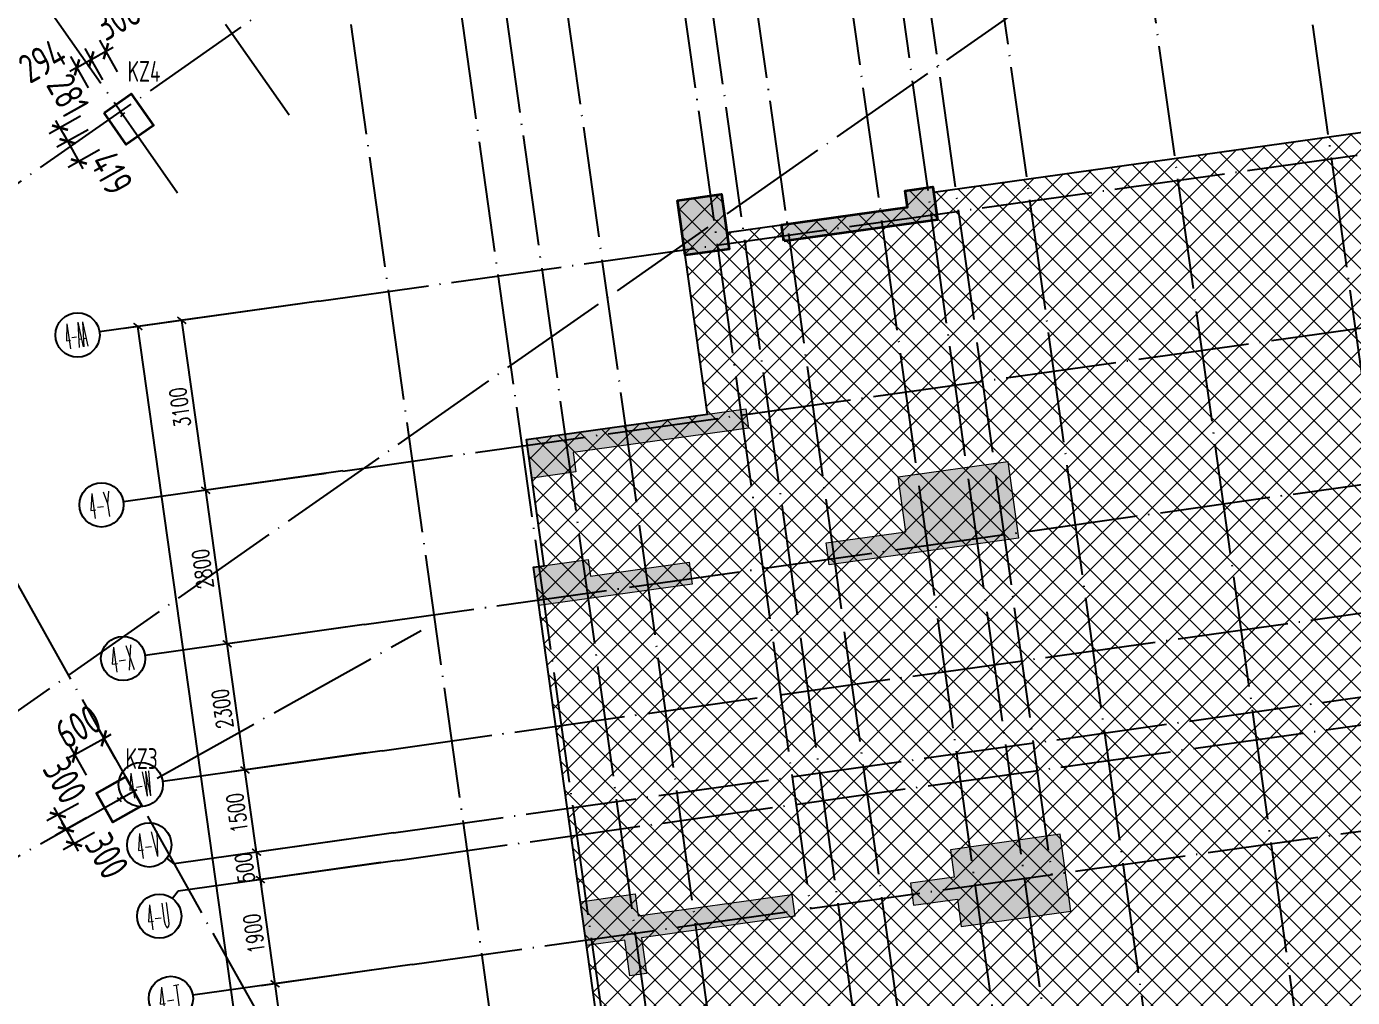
# Model space of a CAD drawing. Header units: millimetres. Extents: x 1089227 to 13101469, y 618865 to 10240562.
# Drawn here: x 1697552 to 1721502, y 4826936 to 4844473 of the extents above; entities that cross this region are included whole.
import ezdxf
from ezdxf.enums import TextEntityAlignment as Align

# ---------------------------------------------------------------- set-up
doc = ezdxf.new("R2010")
doc.units = ezdxf.units.MM
doc.header["$LTSCALE"] = 1000
doc.header["$PDMODE"] = 3
doc.header["$PDSIZE"] = 200
doc.linetypes.add('DOTE', pattern=[2.42, 2, -0.2, 0.02, -0.2])
doc.layers.get('0').update_dxf_attribs({"linetype": 'CONTINUOUS'})
doc.layers.get('Defpoints').update_dxf_attribs({"linetype": 'CONTINUOUS'})
for name, color, linetype in [('AXIS', 3, 'CONTINUOUS'), ('AXIS_TEXT', 7, 'CONTINUOUS'), ('C-H', 8, 'CONTINUOUS'), ('COLU_DIM', 3, 'CONTINUOUS'), ('COLU_NUM', 7, 'CONTINUOUS'), ('DOTE', 1, 'DOTE'), ('S-EDGE', 210, 'CONTINUOUS'), ('TK-TEXT', 7, 'CONTINUOUS'), ('单形心', 4, 'CONTINUOUS'), ('辅助', 7, 'CONTINUOUS')]:
    doc.layers.add(name, color=color, linetype=linetype)
for name, color, linetype, lineweight in [('S-COLU', 30, 'CONTINUOUS', 0), ('S-SLAB-HATCH', 73, 'CONTINUOUS', 0), ('S-WALL', 31, 'CONTINUOUS', 0)]:
    doc.layers.add(name, color=color, linetype=linetype, lineweight=lineweight)
doc.layers.add('TK-MEMO', color=8, linetype='CONTINUOUS', plot=False)
doc.styles.add('_TCH_AXIS', font='COMPLEX', dxfattribs={"bigfont": 'AllInOneBig.shx'})
doc.styles.add('_TCH_DIM_T3', font='SIMPLEX', dxfattribs={"width": 0.705882, "bigfont": 'AllInOneBig.shx'})
doc.styles.add('COMPLEX', font='COMPLEX', dxfattribs={"bigfont": 'AllInOneBig.shx'})
doc.styles.add('SADITK', font='sadixcsg.shx', dxfattribs={"bigfont": 'AllInOneBig.shx'})
doc.styles.add('SADITK-SX', font='simfang.ttf', dxfattribs={"width": 0.7})
doc.styles.add('TSSD_Dimension', font='tssdeng.shx', dxfattribs={"width": 0.75, "bigfont": 'Hztxt.shx'})
doc.styles.add('TSSD_Label', font='Tssdeng.shx', dxfattribs={"width": 0.7, "bigfont": 'hztxt.shx'})
doc.dimstyles.new('_TCH_ARCH-100', dxfattribs={"dimscale": 100, "dimtxt": 2.975, "dimasz": 1, "dimexe": 2.5, "dimexo": 3, "dimgap": 1, "dimtad": 1, "dimdec": 0, "dimzin": 0, "dimdsep": 46, "dimtxsty": '_TCH_DIM_T3', "dimblk": 'ARCHTICK', "dimcen": 0.09, "dimclrt": 7, "dimazin": 2, "dimtfac": 1, "dimtdec": 0, "dimtix": 1, "dimtmove": 2, "dimatfit": 3, "dimfxl": 0, "dimtolj": 1, "dimtzin": 0, "dimarcsym": 0})
doc.dimstyles.new('TSSD_150_150', dxfattribs={"dimtxt": 525, "dimasz": 150, "dimexe": 225, "dimexo": 375, "dimgap": 150, "dimtad": 1, "dimdec": 0, "dimzin": 0, "dimdsep": 46, "dimtxsty": 'TSSD_Dimension', "dimblk": 'ARCHTICK', "dimblk1": 'ARCHTICK', "dimblk2": 'ARCHTICK', "dimcen": 0, "dimdle": 150, "dimclrt": 7, "dimadec": 0, "dimazin": 0, "dimtfac": 1, "dimtdec": 0, "dimtix": 1, "dimtmove": 2, "dimatfit": 3, "dimfxl": 0, "dimtolj": 1, "dimtzin": 0, "dimarcsym": 0})

# ---------------------------------------------------------------- blocks, each defined once
blk = doc.blocks.new('template_31-施工图_A0_A0_1.0000_3fa9c08c64a9101061c9a26412af947e', base_point=(-1189, 0))
at = {"layer": 'TK-MEMO', "style": 'SADITK', "width": 0.8}
for s, p in [('白色文字：不编辑时不打印，请勿超出所在区域。否则可能引起签章识别问题', (-1190.26, 919.14)), ('同一行需多名人员签字时，印刷体签名：1.同一行人名在同一单元中（图框、同个参照或块），若分多个，签字将出错；', (-1190.26, 882.09))]:
    blk.add_text(s, height=28.5, dxfattribs=at).set_placement(p, align=Align.BOTTOM_LEFT)
at = {"layer": 'TK-TEXT', "style": 'SADITK-SX', "width": 0.7}
for tag, p in [('市政会签', (-1176, 381.5)), ('园林会签', (-1176, 343.5)), ('幕墙会签', (-1176, 305.5)), ('装饰会签', (-1176, 267.5)), ('燃气会签', (-1176, 229.5)), ('暖通会签', (-1176, 191.5)), ('电气会签', (-1176, 153.5)), ('给排水会签', (-1176, 115.5)), ('结构会签', (-1176, 77.5)), ('建筑会签', (-1176, 39.5))]:
    blk.add_attdef(tag, text='', height=4, rotation=90, dxfattribs=at).set_placement(p, align=Align.MIDDLE_CENTER)
for tag, height, p in [('专业审定', 4, (1134.75, 268)), ('专业审核', 4, (1134.75, 248)), ('项目负责1', 4, (1134.75, 238)), ('项目负责2', 4, (1134.75, 228)), ('专业负责1', 4, (1134.75, 218)), ('专业负责2', 4, (1134.75, 208)), ('专业校对', 4, (1134.75, 198)), ('专业设计', 4, (1134.75, 188)), ('方案设计', 4, (1134.75, 178)), ('专业制图', 4, (1134.75, 168)), ('建设单位_001', 4, (1148.5, 140)), ('建设地点_001', 4, (1148.5, 124)), ('工程名称_001', 4, (1148.5, 106)), ('子项名称_001', 4, (1148.5, 86)), ('图纸名称_001', 4, (1148.5, 66)), ('版次', 4, (1129.5, 53)), ('日期', 4, (1165, 53)), ('图别', 4, (1129.5, 43)), ('图号', 4, (1165, 43)), ('合同号', 4, (1136, 30)), ('项目编号1', 2, (1114.06, 13.58)), ('阶段编号1', 2, (1132.25, 13.75)), ('子项编号1', 2, (1144.75, 13.75))]:
    blk.add_attdef(tag, text='', height=height, dxfattribs=at).set_placement(p, align=Align.MIDDLE_CENTER)
blk = doc.blocks.new('_AXISO')
blk.add_circle((0, 0), 0.5)
at = {"layer": 'AXIS_TEXT', "style": 'COMPLEX', "width": 1.041667}
blk.add_attdef('A', text='', height=0.56, dxfattribs=at).set_placement((-0.25, -0.28), (0.25, -0.28), align=Align.FIT)
blk = doc.blocks.new('_ArchTick')
at = {"color": 0, "linetype": 'ByBlock', "const_width": 0.3}
blk.add_lwpolyline([(-0.71, -0.71), (0.71, 0.71)], dxfattribs=at)
blk = doc.blocks.new('*D45')
at = {"layer": 'AXIS', "color": 0, "lineweight": -2, "transparency": 16777216}
for p, q in [((-1568, 35500), (-4818, 35500)), ((-4568, -1000), (-4568, 35500)), ((-1568, -1000), (-4818, -1000))]:
    blk.add_line(p, q, dxfattribs=at)
at = {"layer": 'Defpoints', "color": 0, "transparency": 16777216}
for p in [(-4568, 35500), (-1268, 35500), (-1268, -1000)]:
    blk.add_point(p, dxfattribs=at)
at = {"layer": 'AXIS', "color": 0, "linetype": 'ByBlock', "lineweight": -2, "transparency": 16777216, "xscale": 100, "yscale": 100, "zscale": 100}
for p, rotation in [((-4568, 35500), 90), ((-4568, -1000), 270)]:
    blk.add_blockref('_ArchTick', p, dxfattribs=dict(at, rotation=rotation))
at = {"layer": 'AXIS', "color": 7, "transparency": 16777216, "insert": (-4817, 17250), "char_height": 297.5, "attachment_point": 5, "rotation": 90, "style": '_TCH_DIM_T3'}
blk.add_mtext('\\A1;36500', dxfattribs=at)
blk = doc.blocks.new('*D62')
at = {"layer": 'AXIS', "color": 0, "lineweight": -2, "transparency": 16777216}
for p, q in [((-1568, 23400), (-4018, 23400)), ((-3768, 19600), (-3768, 23400)), ((-1568, 19600), (-4018, 19600))]:
    blk.add_line(p, q, dxfattribs=at)
at = {"layer": 'Defpoints', "color": 0, "transparency": 16777216}
for p in [(-3768, 23400), (-1268, 23400), (-1268, 19600)]:
    blk.add_point(p, dxfattribs=at)
at = {"layer": 'AXIS', "color": 0, "linetype": 'ByBlock', "lineweight": -2, "transparency": 16777216, "xscale": 100, "yscale": 100, "zscale": 100}
for p, rotation in [((-3768, 23400), 90), ((-3768, 19600), 270)]:
    blk.add_blockref('_ArchTick', p, dxfattribs=dict(at, rotation=rotation))
at = {"layer": 'AXIS', "color": 7, "transparency": 16777216, "insert": (-4017, 21500), "char_height": 297.5, "attachment_point": 5, "rotation": 90, "style": '_TCH_DIM_T3'}
blk.add_mtext('\\A1;3800', dxfattribs=at)
blk = doc.blocks.new('*D63')
at = {"layer": 'AXIS', "color": 0, "lineweight": -2, "transparency": 16777216}
for p, q in [((-1568, 25300), (-4018, 25300)), ((-3768, 23400), (-3768, 25300)), ((-1568, 23400), (-4018, 23400))]:
    blk.add_line(p, q, dxfattribs=at)
at = {"layer": 'Defpoints', "color": 0, "transparency": 16777216}
for p in [(-3768, 25300), (-1268, 25300), (-1268, 23400)]:
    blk.add_point(p, dxfattribs=at)
at = {"layer": 'AXIS', "color": 0, "linetype": 'ByBlock', "lineweight": -2, "transparency": 16777216, "xscale": 100, "yscale": 100, "zscale": 100}
for p, rotation in [((-3768, 25300), 90), ((-3768, 23400), 270)]:
    blk.add_blockref('_ArchTick', p, dxfattribs=dict(at, rotation=rotation))
at = {"layer": 'AXIS', "color": 7, "transparency": 16777216, "insert": (-4017, 24350), "char_height": 297.5, "attachment_point": 5, "rotation": 90, "style": '_TCH_DIM_T3'}
blk.add_mtext('\\A1;1900', dxfattribs=at)
blk = doc.blocks.new('*D64')
at = {"layer": 'AXIS', "color": 0, "lineweight": -2, "transparency": 16777216}
for p, q in [((-3768, 25800), (-3768, 25900)), ((-1568, 25800), (-4018, 25800)), ((-3768, 25300), (-3768, 25800)), ((-1568, 25300), (-4018, 25300)), ((-3768, 25300), (-3768, 25200))]:
    blk.add_line(p, q, dxfattribs=at)
at = {"layer": 'Defpoints', "color": 0, "transparency": 16777216}
for p in [(-3768, 25800), (-1268, 25800), (-1268, 25300)]:
    blk.add_point(p, dxfattribs=at)
at = {"layer": 'AXIS', "color": 0, "linetype": 'ByBlock', "lineweight": -2, "transparency": 16777216, "xscale": 100, "yscale": 100, "zscale": 100}
for p, rotation in [((-3768, 25800), 270), ((-3768, 25300), 90)]:
    blk.add_blockref('_ArchTick', p, dxfattribs=dict(at, rotation=rotation))
at = {"layer": 'AXIS', "color": 7, "transparency": 16777216, "insert": (-4017, 25550), "char_height": 297.5, "attachment_point": 5, "rotation": 90, "style": '_TCH_DIM_T3'}
blk.add_mtext('\\A1;500', dxfattribs=at)
blk = doc.blocks.new('*D65')
at = {"layer": 'AXIS', "color": 0, "lineweight": -2, "transparency": 16777216}
for p, q in [((-1568, 27300), (-4018, 27300)), ((-3768, 25800), (-3768, 27300)), ((-1568, 25800), (-4018, 25800))]:
    blk.add_line(p, q, dxfattribs=at)
at = {"layer": 'Defpoints', "color": 0, "transparency": 16777216}
for p in [(-3768, 27300), (-1268, 27300), (-1268, 25800)]:
    blk.add_point(p, dxfattribs=at)
at = {"layer": 'AXIS', "color": 0, "linetype": 'ByBlock', "lineweight": -2, "transparency": 16777216, "xscale": 100, "yscale": 100, "zscale": 100}
for p, rotation in [((-3768, 27300), 90), ((-3768, 25800), 270)]:
    blk.add_blockref('_ArchTick', p, dxfattribs=dict(at, rotation=rotation))
at = {"layer": 'AXIS', "color": 7, "transparency": 16777216, "insert": (-4017, 26550), "char_height": 297.5, "attachment_point": 5, "rotation": 90, "style": '_TCH_DIM_T3'}
blk.add_mtext('\\A1;1500', dxfattribs=at)
blk = doc.blocks.new('*D66')
at = {"layer": 'AXIS', "color": 0, "lineweight": -2, "transparency": 16777216}
for p, q in [((-1568, 29600), (-4018, 29600)), ((-3768, 27300), (-3768, 29600)), ((-1568, 27300), (-4018, 27300))]:
    blk.add_line(p, q, dxfattribs=at)
at = {"layer": 'Defpoints', "color": 0, "transparency": 16777216}
for p in [(-3768, 29600), (-1268, 29600), (-1268, 27300)]:
    blk.add_point(p, dxfattribs=at)
at = {"layer": 'AXIS', "color": 0, "linetype": 'ByBlock', "lineweight": -2, "transparency": 16777216, "xscale": 100, "yscale": 100, "zscale": 100}
for p, rotation in [((-3768, 29600), 90), ((-3768, 27300), 270)]:
    blk.add_blockref('_ArchTick', p, dxfattribs=dict(at, rotation=rotation))
at = {"layer": 'AXIS', "color": 7, "transparency": 16777216, "insert": (-4017, 28450), "char_height": 297.5, "attachment_point": 5, "rotation": 90, "style": '_TCH_DIM_T3'}
blk.add_mtext('\\A1;2300', dxfattribs=at)
blk = doc.blocks.new('*D67')
at = {"layer": 'AXIS', "color": 0, "lineweight": -2, "transparency": 16777216}
for p, q in [((-1568, 32400), (-4018, 32400)), ((-3768, 29600), (-3768, 32400)), ((-1568, 29600), (-4018, 29600))]:
    blk.add_line(p, q, dxfattribs=at)
at = {"layer": 'Defpoints', "color": 0, "transparency": 16777216}
for p in [(-3768, 32400), (-1268, 32400), (-1268, 29600)]:
    blk.add_point(p, dxfattribs=at)
at = {"layer": 'AXIS', "color": 0, "linetype": 'ByBlock', "lineweight": -2, "transparency": 16777216, "xscale": 100, "yscale": 100, "zscale": 100}
for p, rotation in [((-3768, 32400), 90), ((-3768, 29600), 270)]:
    blk.add_blockref('_ArchTick', p, dxfattribs=dict(at, rotation=rotation))
at = {"layer": 'AXIS', "color": 7, "transparency": 16777216, "insert": (-4017, 31000), "char_height": 297.5, "attachment_point": 5, "rotation": 90, "style": '_TCH_DIM_T3'}
blk.add_mtext('\\A1;2800', dxfattribs=at)
blk = doc.blocks.new('*D68')
at = {"layer": 'AXIS', "color": 0, "lineweight": -2, "transparency": 16777216}
for p, q in [((-1568, 35500), (-4018, 35500)), ((-3768, 32400), (-3768, 35500)), ((-1568, 32400), (-4018, 32400))]:
    blk.add_line(p, q, dxfattribs=at)
at = {"layer": 'Defpoints', "color": 0, "transparency": 16777216}
for p in [(-3768, 35500), (-1268, 35500), (-1268, 32400)]:
    blk.add_point(p, dxfattribs=at)
at = {"layer": 'AXIS', "color": 0, "linetype": 'ByBlock', "lineweight": -2, "transparency": 16777216, "xscale": 100, "yscale": 100, "zscale": 100}
for p, rotation in [((-3768, 35500), 90), ((-3768, 32400), 270)]:
    blk.add_blockref('_ArchTick', p, dxfattribs=dict(at, rotation=rotation))
at = {"layer": 'AXIS', "color": 7, "transparency": 16777216, "insert": (-4017, 33950), "char_height": 297.5, "attachment_point": 5, "rotation": 90, "style": '_TCH_DIM_T3'}
blk.add_mtext('\\A1;3100', dxfattribs=at)
blk = doc.blocks.new('裙房轴网260428')
at = {"layer": 'DOTE', "color": 16, "linetype": 'DOTE'}
for p, q in [((-221469.5, 4219.8), (-44175.6, 128386.9)), ((-216995, -2169.2), (-151549, 43665.7)), ((-199140.4, 17660.4), (-204475.3, 25278)), ((-201155.4, 16249.2), (-206490.3, 23866.8)), ((-209975.5, 19777.9), (-170146.2, -51357.7)), ((-216303.5, -2591.8), (-196756.1, 8352.9))]:
    blk.add_line(p, q, dxfattribs=at)
blk = doc.blocks.new('A$C6E8A2456')
at = {"layer": 'S-SLAB-HATCH'}
h = blk.add_hatch(dxfattribs=at)
h.set_pattern_fill('ANSI37', color=251, scale=200)
h.set_pattern_definition([(45, (-2451873.96, 1550581.15), (-224.506403, 224.506403), []), (135, (-2451873.96, 1550581.15), (-224.506403, -224.506403), [])])
h.paths.add_polyline_path([(1, 0), (516, -3664), (3783, -3205), (4145, -5779), (4343, -5751), (5164, -11594), (5164, -11594), (5386, -13179), (4793, -13262), (5197, -16134), (5197, -16134), (5266, -16629), (5068, -16657), (5674, -20965), (5785, -21757), (6126, -24183), (6324, -24155), (6978, -28809), (9701, -28426), (10091, -31199), (9101, -31338), (8989, -30546), (7405, -30767), (6117, -30950), (6827, -36000), (2717, -36578), (2745, -36776), (2151, -36859), (2123, -36661), (-2927, -37371), (-2690, -39055), (-5909, -39507), (-6145, -37823), (-10948, -38498), (-10851, -39192), (-11544, -39289), (-11572, -39091), (-16821, -39829), (-16932, -39036), (-16685, -39002), (-17269, -34842), (-19992, -35225), (-19922, -35720), (-20912, -35859), (-21393, -32443), (-19214, -32137), (-20821, -20699), (-21019, -20727), (-22607, -9438), (-22409, -9410), (-22728, -7133), (-19460, -6673), (-20003, -2811), (-19211, -2700), (-19113, -3393), (-15846, -2934), (-15888, -2637), (-15393, -2567), (-15378, -2666), (-4486, -1137), (-4500, -1036), (-4005, -967), (-3984, -1115), (-715, -656), (-792, -111)])
at = {"layer": 'S-EDGE'}
blk.add_lwpolyline([(-21019, -20727), (-22607, -9438), (-22409, -9410), (-22728, -7133), (-19460, -6673), (-20003, -2811), (-19211, -2700), (-19113, -3393), (-15846, -2934), (-15888, -2637), (-15393, -2567), (-15378, -2666), (-4486, -1137)], dxfattribs=at)
blk = doc.blocks.new('QZ-TL-0808')
at = {"layer": 'C-H'}
for points in [[(-150271, -80382), (-150313, -80085), (-148036, -79765), (-148078, -79468), (-147582, -79398), (-147499, -79992)], [(-152193, -79642), (-151401, -79531), (-151262, -80521), (-152054, -80632)], [(-154821, -84657), (-154918, -83964), (-150957, -83407), (-150909, -83754), (-154077, -84199), (-154029, -84545)], [(-149506, -85828), (-148070, -85627), (-148210, -84636), (-146229, -84358), (-146034, -85744), (-149451, -86225)], [(-154699, -86962), (-154796, -86269), (-153806, -86130), (-153764, -86427), (-151982, -86176), (-151926, -86573)], [(-147930, -92373), (-147138, -92261), (-147068, -92757), (-145088, -92478), (-145283, -91092), (-147263, -91370), (-147194, -91865), (-147986, -91977)], [(-150073, -92573), (-150129, -92177), (-152901, -92567), (-152957, -92170), (-153947, -92310), (-153836, -93102), (-153143, -93004), (-153052, -93648), (-152755, -93606), (-152846, -92963)]]:
    blk.add_hatch(color=256, dxfattribs=at).paths.add_polyline_path(points)
at = {"layer": 'S-WALL', "lineweight": 35}
for points in [[(-150271, -80382), (-150313, -80085), (-148036, -79765), (-148078, -79468), (-147582, -79398), (-147499, -79992)], [(-152193, -79642), (-151401, -79531), (-151262, -80521), (-152054, -80632)]]:
    blk.add_lwpolyline(points, close=True, dxfattribs=at)
at = {"layer": 'S-WALL'}
blk.add_lwpolyline([(-154821, -84657), (-154918, -83964), (-150957, -83407), (-150909, -83754), (-154077, -84199), (-154029, -84545)], close=True, dxfattribs=at)
for points in [[(-149506, -85828), (-148070, -85627), (-148210, -84636), (-146229, -84358), (-146034, -85744), (-149451, -86225), (-149506, -85828)], [(-154699, -86962), (-154796, -86269), (-153806, -86130), (-153764, -86427), (-151982, -86176), (-151926, -86573), (-154699, -86962)], [(-147930, -92373), (-147138, -92261), (-147068, -92757), (-145088, -92478), (-145283, -91092), (-147263, -91370), (-147194, -91865), (-147986, -91977), (-147930, -92373)], [(-153947, -92310), (-152957, -92170), (-152901, -92567), (-150129, -92177), (-150073, -92573), (-152846, -92963), (-152755, -93606), (-153052, -93648), (-153143, -93004), (-153836, -93102), (-153947, -92310)]]:
    blk.add_lwpolyline(points, dxfattribs=at)
blk = doc.blocks.new('BANWANG_XINGXIN')
at = {"color": 0}
for points in [[(0.71, 0.71), (-0.71, -0.71)], [(-0.71, 0.71), (0.71, -0.71)]]:
    blk.add_lwpolyline(points, dxfattribs=at)
blk = doc.blocks.new('*D1280')
at = {"layer": 'COLU_DIM', "color": 0, "lineweight": -2, "transparency": 16777216}
for p, q in [((1699156, 4831245), (1698838, 4831813)), ((1698425, 4831323), (1698948, 4831616)), ((1698948, 4831616), (1699079, 4831690)), ((1698632, 4830952), (1698315, 4831519)), ((1698425, 4831323), (1698294, 4831250))]:
    blk.add_line(p, q, dxfattribs=at)
at = {"layer": 'Defpoints', "color": 0, "transparency": 16777216}
for p in [(1698948, 4831616), (1699339, 4830918), (1698815, 4830625)]:
    blk.add_point(p, dxfattribs=at)
at = {"layer": 'COLU_DIM', "color": 0, "lineweight": -2, "transparency": 16777216, "xscale": 150, "yscale": 150, "zscale": 150}
for p, rotation in [((1698948, 4831616), 209.2447399125413), ((1698425, 4831323), 29.24473991254137)]:
    blk.add_blockref('_ArchTick', p, dxfattribs=dict(at, rotation=rotation))
at = {"layer": 'COLU_DIM', "color": 7, "transparency": 16777216, "insert": (1698485, 4831830), "char_height": 525, "attachment_point": 5, "rotation": 29.2447, "style": 'TSSD_Dimension'}
blk.add_mtext('\\A1;600', dxfattribs=at)
blk = doc.blocks.new('*D1281')
at = {"layer": 'COLU_DIM', "color": 0, "lineweight": -2, "transparency": 16777216}
for p, q in [((1698488, 4830442), (1697921, 4830124)), ((1698044, 4830365), (1698337, 4829842)), ((1698635, 4830180), (1698068, 4829863))]:
    blk.add_line(p, q, dxfattribs=at)
at = {"layer": 'Defpoints', "color": 0, "transparency": 16777216}
for p in [(1698815, 4830625), (1698962, 4830363), (1698264, 4829973)]:
    blk.add_point(p, dxfattribs=at)
at = {"layer": 'COLU_DIM', "color": 0, "lineweight": -2, "transparency": 16777216, "xscale": 150, "yscale": 150, "zscale": 150}
for p, rotation in [((1698117, 4830234), 119.2447398762271), ((1698264, 4829973), 299.2447398762271)]:
    blk.add_blockref('_ArchTick', p, dxfattribs=dict(at, rotation=rotation))
at = {"layer": 'COLU_DIM', "color": 7, "transparency": 16777216, "insert": (1698243, 4830854), "char_height": 525, "attachment_point": 5, "rotation": 299.2447, "style": 'TSSD_Dimension'}
blk.add_mtext('\\A1;300', dxfattribs=at)
blk = doc.blocks.new('*D1282')
at = {"layer": 'COLU_DIM', "color": 0, "lineweight": -2, "transparency": 16777216}
for p, q in [((1698635, 4830180), (1698068, 4829863)), ((1698264, 4829973), (1698191, 4830103)), ((1698781, 4829918), (1698214, 4829601)), ((1698264, 4829973), (1698411, 4829711)), ((1698411, 4829711), (1698484, 4829580))]:
    blk.add_line(p, q, dxfattribs=at)
at = {"layer": 'Defpoints', "color": 0, "transparency": 16777216}
for p in [(1698962, 4830363), (1699109, 4830102), (1698411, 4829711)]:
    blk.add_point(p, dxfattribs=at)
at = {"layer": 'COLU_DIM', "color": 0, "lineweight": -2, "transparency": 16777216, "xscale": 150, "yscale": 150, "zscale": 150}
for p, rotation in [((1698264, 4829973), 299.2447398762271), ((1698411, 4829711), 119.2447398762271)]:
    blk.add_blockref('_ArchTick', p, dxfattribs=dict(at, rotation=rotation))
at = {"layer": 'COLU_DIM', "color": 7, "transparency": 16777216, "insert": (1699004, 4829494), "char_height": 525, "attachment_point": 5, "rotation": 299.2447, "style": 'TSSD_Dimension'}
blk.add_mtext('\\A1;300', dxfattribs=at)
blk = doc.blocks.new('*D1310')
at = {"layer": 'COLU_DIM', "color": 0, "lineweight": -2, "transparency": 16777216}
for p, q in [((1698927, 4843508), (1698610, 4844075)), ((1698671, 4843364), (1698353, 4843931)), ((1698463, 4843735), (1698720, 4843879)), ((1698720, 4843879), (1698851, 4843952)), ((1698463, 4843735), (1698332, 4843662))]:
    blk.add_line(p, q, dxfattribs=at)
at = {"layer": 'Defpoints', "color": 0, "transparency": 16777216}
for p in [(1698720, 4843879), (1699110, 4843181), (1698854, 4843037)]:
    blk.add_point(p, dxfattribs=at)
at = {"layer": 'COLU_DIM', "color": 0, "lineweight": -2, "transparency": 16777216, "xscale": 150, "yscale": 150, "zscale": 150}
for p, rotation in [((1698720, 4843879), 209.2447278163927), ((1698463, 4843735), 29.24472781639273)]:
    blk.add_blockref('_ArchTick', p, dxfattribs=dict(at, rotation=rotation))
at = {"layer": 'COLU_DIM', "color": 7, "transparency": 16777216, "insert": (1697837, 4843857), "char_height": 525, "attachment_point": 5, "rotation": 29.2447, "style": 'TSSD_Dimension'}
blk.add_mtext('\\A1;294', dxfattribs=at)
blk = doc.blocks.new('*D1311')
at = {"layer": 'COLU_DIM', "color": 0, "lineweight": -2, "transparency": 16777216}
for p, q in [((1698589, 4843805), (1699117, 4844101)), ((1698927, 4843508), (1698610, 4844075)), ((1699194, 4843657), (1698876, 4844224))]:
    blk.add_line(p, q, dxfattribs=at)
at = {"layer": 'Defpoints', "color": 0, "transparency": 16777216}
for p in [(1698986, 4844028), (1699377, 4843330), (1699110, 4843181)]:
    blk.add_point(p, dxfattribs=at)
at = {"layer": 'COLU_DIM', "color": 0, "lineweight": -2, "transparency": 16777216, "xscale": 150, "yscale": 150, "zscale": 150}
for p, rotation in [((1698720, 4843879), 209.2447278163927), ((1698986, 4844028), 29.24472781639269)]:
    blk.add_blockref('_ArchTick', p, dxfattribs=dict(at, rotation=rotation))
at = {"layer": 'COLU_DIM', "color": 7, "transparency": 16777216, "insert": (1699196, 4844618), "char_height": 525, "attachment_point": 5, "rotation": 29.2447, "style": 'TSSD_Dimension'}
blk.add_mtext('\\A1;306', dxfattribs=at)
blk = doc.blocks.new('*D1312')
at = {"layer": 'COLU_DIM', "color": 0, "lineweight": -2, "transparency": 16777216}
for p, q in [((1698527, 4842854), (1697959, 4842536)), ((1698156, 4842646), (1698082, 4842777)), ((1698664, 4842608), (1698097, 4842291)), ((1698156, 4842646), (1698293, 4842401)), ((1698293, 4842401), (1698366, 4842270))]:
    blk.add_line(p, q, dxfattribs=at)
at = {"layer": 'Defpoints', "color": 0, "transparency": 16777216}
for p in [(1698854, 4843037), (1698991, 4842792), (1698293, 4842401)]:
    blk.add_point(p, dxfattribs=at)
at = {"layer": 'COLU_DIM', "color": 0, "lineweight": -2, "transparency": 16777216, "xscale": 150, "yscale": 150, "zscale": 150}
for p, rotation in [((1698156, 4842646), 299.2447278364138), ((1698293, 4842401), 119.2447278364138)]:
    blk.add_blockref('_ArchTick', p, dxfattribs=dict(at, rotation=rotation))
at = {"layer": 'COLU_DIM', "color": 7, "transparency": 16777216, "insert": (1698300, 4843232), "char_height": 525, "attachment_point": 5, "rotation": 299.2447, "style": 'TSSD_Dimension'}
blk.add_mtext('\\A1;281', dxfattribs=at)
blk = doc.blocks.new('*D1313')
at = {"layer": 'COLU_DIM', "color": 0, "lineweight": -2, "transparency": 16777216}
for p, q in [((1698664, 4842608), (1698097, 4842291)), ((1698220, 4842532), (1698571, 4841904)), ((1698868, 4842243), (1698301, 4841925))]:
    blk.add_line(p, q, dxfattribs=at)
at = {"layer": 'Defpoints', "color": 0, "transparency": 16777216}
for p in [(1698991, 4842792), (1699196, 4842426), (1698498, 4842035)]:
    blk.add_point(p, dxfattribs=at)
at = {"layer": 'COLU_DIM', "color": 0, "lineweight": -2, "transparency": 16777216, "xscale": 150, "yscale": 150, "zscale": 150}
for p, rotation in [((1698293, 4842401), 119.2447278364138), ((1698498, 4842035), 299.2447278364138)]:
    blk.add_blockref('_ArchTick', p, dxfattribs=dict(at, rotation=rotation))
at = {"layer": 'COLU_DIM', "color": 7, "transparency": 16777216, "insert": (1699088, 4841826), "char_height": 525, "attachment_point": 5, "rotation": 299.2447, "style": 'TSSD_Dimension'}
blk.add_mtext('\\A1;419', dxfattribs=at)
blk = doc.blocks.new('52+', base_point=(0, -1000))
at = {"layer": 'AXIS'}
for p, q in [((-1268, 35500), (-5268, 35500)), ((-1268, 32401.8), (-5268, 32401.8)), ((-1268, 29600), (-5268, 29600)), ((-1268, 27300), (-5268, 27300)), ((-5268, 25800), (-5385.2, 25917.2)), ((-1268, 25800), (-5268, 25800)), ((-5268, 25300), (-5385.2, 25182.8)), ((-1268, 25300), (-5268, 25300)), ((-1268, 23400), (-5268, 23400))]:
    blk.add_line(p, q, dxfattribs=at)
at = {"layer": 'DOTE', "color": 14}
for p, q in [((0, 40365.9), (0, -4203.8)), ((2000, 40365.9), (2000, -4203.8)), ((2800, 40365.9), (2800, 9200)), ((3900, 40365.9), (3900, -4203.8)), ((6000, 40365.9), (6000, 23400)), ((6500, 40365.9), (6500, -4203.8)), ((7300, 40365.9), (7300, 9200)), ((9000, 40365.9), (9000, -4203.8)), ((9900, 40365.9), (9900, 9200)), ((10400, 40365.9), (10400, 23400)), ((11700, 40365.9), (11700, -4203.8)), ((14400, 40365.9), (14400, -4203.8)), ((17200, 40365.9), (17200, -4203.8)), ((-1268, 35500), (32065.5, 35500)), ((-1268, 32400), (32065.5, 32400)), ((-1268, 29600), (32065.5, 29600)), ((-1268, 27300), (32065.5, 27300)), ((-1268, 25800), (32065.5, 25800)), ((-1268, 25300), (32065.5, 25300)), ((-1268, 23400), (32065.5, 23400))]:
    blk.add_line(p, q, dxfattribs=at)
at = {"layer": 'AXIS'}
ref = blk.add_blockref('_AXISO', (-5668, 35500), dxfattribs=dict(at, xscale=800, yscale=800, zscale=800))
ref.add_attrib('A', '4-AA', (-5894.3, 35273.7), dxfattribs={"color": 7, "height": 452.55, "style": '_TCH_AXIS', "width": 0.244186})
ref = blk.add_blockref('_AXISO', (-5668, 32401.8), dxfattribs=dict(at, xscale=800, yscale=800, zscale=800))
ref.add_attrib('A', '4-Y', (-5894.3, 32175.5), dxfattribs={"color": 7, "height": 452.55, "style": '_TCH_AXIS', "width": 0.318182})
ref = blk.add_blockref('_AXISO', (-5668, 29600), dxfattribs=dict(at, xscale=800, yscale=800, zscale=800))
ref.add_attrib('A', '4-X', (-5894.3, 29373.7), dxfattribs={"color": 7, "height": 452.55, "style": '_TCH_AXIS', "width": 0.323077})
ref = blk.add_blockref('_AXISO', (-5668, 27300), dxfattribs=dict(at, xscale=800, yscale=800, zscale=800))
ref.add_attrib('A', '4-W', (-5894.3, 27073.7), dxfattribs={"color": 7, "height": 452.55, "style": '_TCH_AXIS', "width": 0.304348})
ref = blk.add_blockref('_AXISO', (-5668, 26200), dxfattribs=dict(at, xscale=800, yscale=800, zscale=800))
ref.add_attrib('A', '4-V', (-5894.3, 25973.7), dxfattribs={"color": 7, "height": 452.55, "style": '_TCH_AXIS', "width": 0.323077})
ref = blk.add_blockref('_AXISO', (-5668, 24900), dxfattribs=dict(at, xscale=800, yscale=800, zscale=800))
ref.add_attrib('A', '4-U', (-5894.3, 24673.7), dxfattribs={"color": 7, "height": 452.55, "style": '_TCH_AXIS', "width": 0.313433})
ref = blk.add_blockref('_AXISO', (-5668, 23400), dxfattribs=dict(at, xscale=800, yscale=800, zscale=800))
ref.add_attrib('A', '4-T', (-5894.3, 23173.7), dxfattribs={"color": 7, "height": 452.55, "style": '_TCH_AXIS', "width": 0.33871})
for p1, p2, distance, picture, middle in [((-1268, -1000), (-1268, 35500), 3300, '*D45', (-4816.8, 17250)), ((-1268, 32400), (-1268, 35500), 2500, '*D68', (-4016.8, 33950)), ((-1268, 29600), (-1268, 32400), 2500, '*D67', (-4016.8, 31000)), ((-1268, 27300), (-1268, 29600), 2500, '*D66', (-4016.8, 28450)), ((-1268, 25800), (-1268, 27300), 2500, '*D65', (-4016.8, 26550)), ((-1268, 25300), (-1268, 25800), 2500, '*D64', (-4016.8, 25550)), ((-1268, 23400), (-1268, 25300), 2500, '*D63', (-4016.8, 24350)), ((-1268, 19600), (-1268, 23400), 2500, '*D62', (-4016.8, 21500))]:
    dim = blk.add_aligned_dim(p1=p1, p2=p2, distance=distance, dimstyle='_TCH_ARCH-100', dxfattribs=at)
    dim.commit()
    dim.dimension.update_dxf_attribs({"geometry": picture, "text_midpoint": middle})
blk = doc.blocks.new('塔楼轴网260428')
at = {"layer": '辅助', "rotation": 8.00000038206086}
blk.add_blockref('52+', (-192268.4, -21666.4), dxfattribs=at)
blk = doc.blocks.new('04地块地下轴网260428')
for name in ['裙房轴网260428', '塔楼轴网260428']:
    blk.add_blockref(name, (0, 0))

msp = doc.modelspace()

# ---------------------------------------------------------------- linework, layer by layer
at = {"layer": 'S-COLU', "lineweight": 35}
for points in [[(1698952.81, 4842912.556), (1699444.355, 4843256.626), (1699845.769, 4842683.157), (1699354.225, 4842339.088)], [(1699338.973, 4830918.231), (1698815.449, 4830625.106), (1699108.573, 4830101.581), (1699632.098, 4830394.706)]]:
    msp.add_lwpolyline(points, close=True, dxfattribs=at)

# ---------------------------------------------------------------- block references
at = {"xscale": 150, "yscale": 150, "zscale": 150, "rotation": 35.00532206532363}
msp.add_blockref('template_31-施工图_A0_A0_1.0000_3fa9c08c64a9101061c9a26412af947e', (1698846.852, 4721512.469), dxfattribs=at)
for name, p in [('04地块地下轴网260428', (1901435.755, 4825211.796)), ('QZ-TL-0808', (1861503.026, 4920975.271)), ('A$C6E8A2456', (1729313.25, 4844144.301))]:
    msp.add_blockref(name, p)
at = {"layer": '单形心', "xscale": 50, "yscale": 50, "zscale": 50}
for p in [(1699286.47, 4842878.094), (1699223.773, 4830509.906)]:
    msp.add_blockref('BANWANG_XINGXIN', p, dxfattribs=at)

# ---------------------------------------------------------------- texts
at = {"layer": 'COLU_NUM', "style": 'TSSD_Label', "width": 0.7}
for s, p in [('KZ4', (1699377.243, 4843475.045)), ('KZ3', (1699338.973, 4831063.231))]:
    msp.add_text(s, height=375, dxfattribs=at).set_placement(p)

# ---------------------------------------------------------------- dimensions: what is measured, and where the dimension line sits
at = {"layer": 'COLU_DIM', "color": 3}
for base, p1, p2, angle, picture, middle in [((1698986.411, 4844028.078), (1699110.47, 4843180.677), (1699377.243, 4843330.045), 29.2447278, '*D1311', (1699196.135, 4844618.262)), ((1698719.637, 4843878.71), (1698853.719, 4843036.921), (1699110.47, 4843180.677), 29.2447278, '*D1310', (1697836.901, 4843857.218)), ((1698293.04, 4842400.772), (1698853.719, 4843036.921), (1698991.073, 4842791.605), 299.2447278, '*D1312', (1698300.146, 4843232.431)), ((1698497.665, 4842035.309), (1698991.073, 4842791.605), (1699195.697, 4842426.142), 299.2447278, '*D1313', (1699087.848, 4841825.585)), ((1698263.978, 4829972.511), (1698815.449, 4830625.106), (1698962.011, 4830363.344), 299.2447399, '*D1281', (1698243.379, 4830853.651)), ((1698410.541, 4829710.749), (1698962.011, 4830363.344), (1699108.573, 4830101.581), 299.2447399, '*D1282', (1699004.423, 4829494.417))]:
    dim = msp.add_linear_dim(base=base, p1=p1, p2=p2, angle=angle, dimstyle='TSSD_150_150', dxfattribs=at)
    dim.commit()
    dim.dimension.update_dxf_attribs({"geometry": picture, "text_midpoint": middle, "dimtype": 160})
dim = msp.add_linear_dim(base=(1698948.14, 4831616.263), p1=(1698815.449, 4830625.106), p2=(1699338.973, 4830918.231), angle=29.2447399, dimstyle='TSSD_150_150', dxfattribs=at)
dim.commit()
dim.dimension.update_dxf_attribs({"geometry": '*D1280', "text_midpoint": (1698484.855, 4831829.624)})

doc.saveas('drawing.dxf')
